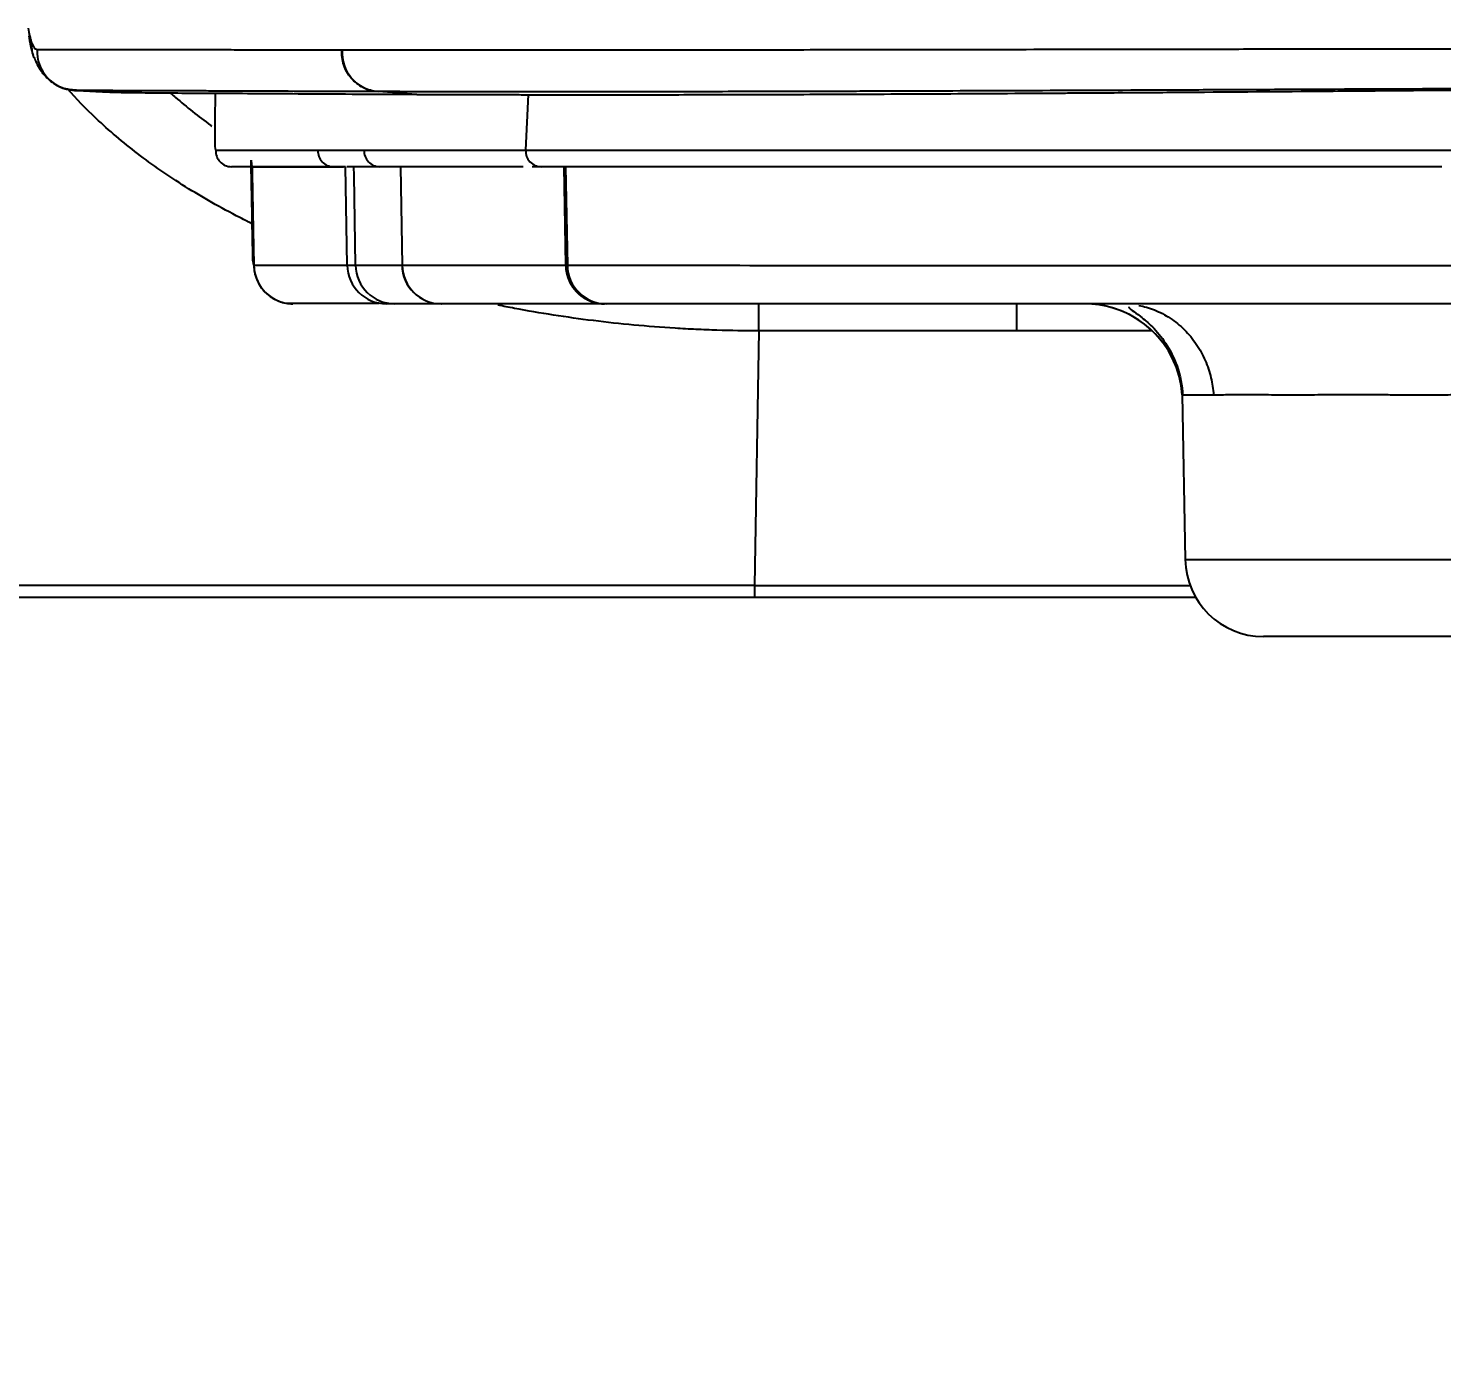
# Model space of a CAD drawing. Extents: x 86520 to 160660, y -2551 to 2752.
# Drawn here: x 89815.45 to 89851.53, y 1529.19 to 1563.29 of the extents above; entities that cross this region are included whole.
import ezdxf

# ---------------------------------------------------------------- set-up
doc = ezdxf.new("R2010")
doc.units = 0
doc.header["$LTSCALE"] = 10
doc.header["$MEASUREMENT"] = 0
doc.layers.get('DEFPOINTS').update_dxf_attribs({"linetype": 'CONTINUOUS'})
doc.layers.add('1', color=7, linetype='CONTINUOUS')
doc.dimstyles.new('경보기_스탈', dxfattribs={"dimtxt": 3.15, "dimasz": 2.5, "dimexe": 1, "dimexo": 1, "dimgap": 1, "dimtad": 1, "dimtoh": 1, "dimdec": 3, "dimzin": 1, "dimtxsty": 'STANDARD', "dimcen": 0, "dimclrd": 2, "dimclre": 2, "dimclrt": 4, "dimazin": 3, "dimtp": 0.1, "dimtm": 0.1, "dimtfac": 1, "dimtdec": 3, "dimtmove": 0, "dimatfit": 3})

# ---------------------------------------------------------------- blocks, each defined once
blk = doc.blocks.new('*D459')
at = {"layer": '1', "color": 1, "linetype": 'CONTINUOUS'}
for p, q in [((89778.667, 1552.028), (89778.667, 1458.244)), ((90217.647, 1548.054), (90217.647, 1458.244)), ((89793.667, 1463.244), (90202.647, 1463.244))]:
    blk.add_line(p, q, dxfattribs=at)
for points in [[(89793.667, 1465.744), (89793.667, 1460.744), (89778.667, 1463.244)], [(90202.647, 1465.744), (90202.647, 1460.744), (90217.647, 1463.244)]]:
    blk.add_solid(points, dxfattribs=at)
at = {"layer": 'DEFPOINTS', "color": 0, "linetype": 'CONTINUOUS'}
for p in [(89778.667, 1553.028), (90217.647, 1549.054), (90217.647, 1463.244)]:
    blk.add_point(p, dxfattribs=at)
at = {"layer": '1', "color": 2, "linetype": 'CONTINUOUS', "insert": (90008.262, 1475.744), "char_height": 15, "attachment_point": 5}
blk.add_mtext('439', dxfattribs=at)

msp = doc.modelspace()

# ---------------------------------------------------------------- linework, layer by layer
at = {"layer": '1', "color": 7, "linetype": 'CONTINUOUS'}
for p, q in [((89828.1489, 1560.1766), (89828.2229, 1561.5958)), ((89821.1647, 1559.7561), (89823.497, 1559.7561)), ((89823.497, 1559.7556), (89823.2433, 1559.7556)), ((89823.5944, 1557.2382), (89823.5505, 1559.7556)), ((89823.7685, 1559.5352), (89823.7646, 1559.7556)), ((89824.9496, 1559.7564), (89824.9934, 1557.238)), ((89824.955, 1559.7564), (89824.9988, 1557.238)), ((89829.125, 1559.7562), (89829.1688, 1557.2376)), ((89829.1696, 1559.7562), (89829.2133, 1557.2376)), ((89823.8085, 1557.2381), (89823.7685, 1559.5352)), ((89824.9934, 1557.238), (89824.9988, 1557.238)), ((89829.1688, 1557.2376), (89829.2133, 1557.2376)), ((89825.9905, 1556.2554), (89825.9959, 1556.2554)), ((89830.2077, 1556.255), (89830.1631, 1556.255)), ((89834.1039, 1555.5624), (89834.1039, 1556.2663)), ((89840.6752, 1556.2654), (89840.6752, 1555.5624)), ((89843.3781, 1556.256), (89843.3781, 1556.2545)), ((89834.1039, 1555.5624), (89833.9904, 1549.0618)), ((89840.6752, 1555.5624), (89834.1039, 1555.5624)), ((89844.1418, 1555.5624), (89840.6752, 1555.5624)), ((89844.9108, 1553.9302), (89844.9842, 1549.7226)), ((89844.9842, 1549.7226), (89868.9201, 1549.7226)), ((89833.9904, 1549.0618), (89845.1096, 1549.0618)), ((89833.9904, 1549.0618), (89833.9904, 1548.7566)), ((89833.9904, 1548.7566), (89814.2934, 1548.7566)), ((89845.2546, 1548.7566), (89833.9904, 1548.7566)), ((89866.9204, 1547.7575), (89846.9839, 1547.7575))]:
    msp.add_line(p, q, dxfattribs=at)
at = {"layer": '1', "color": 7, "linetype": 'CONTINUOUS', "extrusion": (0, 3.42833e-06, 1)}
msp.add_arc((89842.4169, 1553.7555, 0.0036), 2.5, 4.00717, 90, dxfattribs=at)
at = {"layer": '1', "color": 7, "linetype": 'CONTINUOUS'}
msp.add_arc((89846.9839, 1549.7575), 2, 181, 270, dxfattribs=at)
for centre, major_axis, ratio, start_param, end_param in [((89816.53, 1562.8873), (-0.9502, -0.3116), 0.996598, 5.9178339, 6.2780383), ((89816.6765, 1562.7049), (-0.008, -1), 0.999374, 4.6723237, 6.2430672), ((89824.4568, 1562.6711), (-0.0027, -1), 0.993316, 4.6447781, 6.2155415), ((89816.53, 1562.8873), (-0.9502, -0.3116), 0.996598, 6.2780389, 6.3221871), ((89820.6363, 1560.1561), (-0.0001, -0.4), 0.999676, 4.6604331, 6.2834425), ((89823.2433, 1560.1557), (-0.0001, -0.4), 0.998041, 4.6603515, 6.2831525), ((89824.4248, 1560.1557), (0, -0.4), 0.997299, 4.6599827, 6.2831384), ((89828.5462, 1560.1557), (0, -0.4), 0.994714, 4.6600291, 6.2831852), ((89822.2091, 1557.2561), (0.0003, 1), 0.999676, 1.5885736, 2.9604913), ((89824.5925, 1557.2557), (0.0001, 1), 0.998179, 1.5884548, 3.1416649), ((89824.8064, 1557.2556), (0.0015, 1), 0.998044, 1.5897031, 3.1430467), ((89825.9906, 1557.2554), (0.0004, 1), 0.997301, 1.5886674, 3.142011), ((89825.996, 1557.2554), (0.0004, 1), 0.997299, 1.5886711, 3.1420147), ((89830.2078, 1557.2552), (0.0001, 1), 0.99452, 1.5884422, 3.1415599), ((89822.2091, 1557.2561), (0.0003, 1), 0.999676, 3.0590073, 3.1419171), ((89842.4169, 1553.7556), (2.5, 0), 1, 0.3962739, 1.5707963), ((89833.9964, 1549.0566), (-20.003, 0.0052), 0.000262, 4.712689, 6.2831808)]:
    msp.add_ellipse(centre, major_axis=major_axis, ratio=ratio, start_param=start_param, end_param=end_param, dxfattribs=at)
for points, knots in [([(89815.452, 1563.2915), (89815.4632, 1563.2221), (89815.4749, 1563.1593), (89815.4942, 1563.0706), (89815.505, 1563.025), (89815.5181, 1562.9778), (89815.5248, 1562.9557), (89815.5282, 1562.945), (89815.5298, 1562.9398), (89815.5306, 1562.9376), (89815.5311, 1562.9361), (89815.5313, 1562.9353), (89815.5315, 1562.9346)], [0, 0, 0, 0, 0.4623652, 0.4623652, 0.7311826, 0.8655913, 0.9327956, 0.9663978, 0.9831989, 0.9915995, 0.9915995, 1, 1, 1, 1]), ([(89815.5315, 1562.9346), (89815.5328, 1562.9308), (89815.534, 1562.9271), (89815.5366, 1562.9199), (89815.5405, 1562.9091), (89815.55, 1562.8852), (89815.5645, 1562.8545), (89815.5766, 1562.8337), (89815.5887, 1562.8147), (89815.5948, 1562.8062), (89815.6133, 1562.7834), (89815.6257, 1562.7721), (89815.6514, 1562.7569), (89815.6647, 1562.7531), (89815.6784, 1562.7531)], [0, 0, 0, 0, 0.03125, 0.03125, 0.0625, 0.125, 0.25, 0.375, 0.375, 0.5, 0.5, 0.75, 0.75, 1, 1, 1, 1]), ([(89815.6784, 1562.7531), (89815.7198, 1562.753), (89815.7632, 1562.7529), (89815.8524, 1562.7527), (89815.8984, 1562.7526), (89816.0403, 1562.7523), (89816.1404, 1562.752), (89816.4571, 1562.7512), (89816.6897, 1562.7506), (89817.0661, 1562.7499), (89817.1962, 1562.7498), (89817.4645, 1562.7494), (89817.6029, 1562.7493), (89817.8869, 1562.749), (89818.0327, 1562.7488), (89818.331, 1562.7485), (89818.4834, 1562.7484), (89818.7948, 1562.748), (89818.9538, 1562.7477), (89819.2794, 1562.7471), (89819.446, 1562.7467), (89819.7879, 1562.7461), (89819.9634, 1562.7458), (89820.326, 1562.7452), (89820.5132, 1562.745), (89821.0962, 1562.7441), (89821.5134, 1562.7436), (89822.1959, 1562.7427), (89822.4328, 1562.7424), (89822.928, 1562.7419), (89823.1863, 1562.7416), (89823.4563, 1562.7413)], [0, 0, 0, 0, 0.03125, 0.03125, 0.0625, 0.0625, 0.125, 0.125, 0.25, 0.25, 0.3125, 0.3125, 0.375, 0.375, 0.4375, 0.4375, 0.5, 0.5, 0.5625, 0.5625, 0.625, 0.625, 0.6875, 0.6875, 0.75, 0.75, 0.875, 0.875, 0.9375, 0.9375, 1, 1, 1, 1]), ([(89824.3774, 1561.6736), (89824.3125, 1561.6782), (89824.2481, 1561.6892), (89824.1227, 1561.7237), (89824.0617, 1561.7471), (89823.9453, 1561.8056), (89823.89, 1561.8406), (89823.7873, 1561.9208), (89823.7398, 1561.966), (89823.6545, 1562.0648), (89823.6168, 1562.1184), (89823.5523, 1562.2321), (89823.5256, 1562.2921), (89823.4844, 1562.4163), (89823.4699, 1562.4804), (89823.4535, 1562.6103), (89823.4517, 1562.676), (89823.4563, 1562.7413)], [0, 0, 0, 0, 0.125, 0.125, 0.25, 0.25, 0.375, 0.375, 0.5, 0.5, 0.625, 0.625, 0.75, 0.75, 0.875, 0.875, 1, 1, 1, 1]), ([(89823.466, 1562.7413), (89823.6692, 1562.7411), (89823.8793, 1562.7409), (89824.3138, 1562.7405), (89824.5383, 1562.7403), (89825.2348, 1562.7398), (89825.7295, 1562.7396), (89826.7869, 1562.7392), (89827.3495, 1562.7392), (89828.0994, 1562.7392), (89828.2517, 1562.7392), (89828.5611, 1562.7393), (89829.0322, 1562.7394), (89829.5251, 1562.7395), (89830.541, 1562.74), (89831.2584, 1562.7405), (89832.4, 1562.7414), (89832.7914, 1562.7418), (89833.3956, 1562.7424), (89833.5998, 1562.7426), (89834.0139, 1562.7431), (89834.6437, 1562.7438), (89835.2996, 1562.7447), (89835.9735, 1562.7456), (89836.2012, 1562.7459), (89836.6626, 1562.7465), (89836.8964, 1562.7469), (89838.0807, 1562.7486), (89839.0771, 1562.7502), (89841.1738, 1562.7536), (89842.2741, 1562.7554), (89843.7184, 1562.7577), (89844.0106, 1562.7581), (89844.6022, 1562.7591), (89844.9015, 1562.7595), (89845.8099, 1562.7609), (89846.4292, 1562.7618), (89848.3294, 1562.7644), (89849.6524, 1562.766), (89852.4135, 1562.7684), (89853.8516, 1562.7693), (89856.8476, 1562.7699), (89858.4035, 1562.7696), (89860.4237, 1562.7682), (89860.8316, 1562.7679), (89861.6549, 1562.7671), (89862.0702, 1562.7666), (89863.3274, 1562.7651), (89864.1806, 1562.7638), (89866.7866, 1562.759), (89868.5862, 1562.7545), (89871.3852, 1562.7453), (89872.3348, 1562.7418), (89873.7847, 1562.7358), (89874.2723, 1562.7337), (89875.01, 1562.7304), (89875.257, 1562.7293), (89875.753, 1562.7269), (89876.9978, 1562.7209), (89878.2677, 1562.7142), (89880.3319, 1562.7026), (89881.38, 1562.6964), (89883.5104, 1562.6831), (89884.5925, 1562.6761), (89886.2428, 1562.6648), (89886.7975, 1562.6609), (89887.9155, 1562.653), (89888.4787, 1562.649), (89889.6129, 1562.6406), (89890.1838, 1562.6362), (89891.0454, 1562.6294), (89891.3336, 1562.6271), (89891.9114, 1562.6223), (89892.2011, 1562.6199), (89893.0724, 1562.6124), (89893.6562, 1562.6071), (89894.8301, 1562.5961), (89895.4202, 1562.5904), (89896.6074, 1562.5785), (89897.2046, 1562.5724), (89898.4065, 1562.5596), (89899.0112, 1562.5529), (89899.9244, 1562.5426), (89900.2299, 1562.5392), (89900.8427, 1562.5322), (89901.15, 1562.5286), (89902.0749, 1562.5179), (89902.6952, 1562.5106), (89904.5676, 1562.4886), (89905.8308, 1562.4736), (89908.387, 1562.4429), (89909.68, 1562.4272), (89912.2962, 1562.3951), (89913.6194, 1562.3785), (89916.2974, 1562.3444), (89917.6522, 1562.3268), (89919.3659, 1562.3046), (89919.7097, 1562.3001), (89920.3993, 1562.2911), (89920.745, 1562.2866), (89921.7849, 1562.2731), (89922.4818, 1562.264), (89924.5835, 1562.2367), (89925.9993, 1562.2184), (89928.1457, 1562.1909), (89929.2246, 1562.1771), (89930.3121, 1562.1634), (89931.039, 1562.1542), (89931.4034, 1562.1496), (89933.2292, 1562.1266), (89934.7029, 1562.1083), (89937.6771, 1562.0718), (89939.1775, 1562.0536), (89942.2058, 1562.0177), (89943.7337, 1562.0001), (89946.8172, 1561.9651), (89948.3728, 1561.9478), (89950.7272, 1561.9217), (89951.9097, 1561.9086), (89953.1001, 1561.8954), (89953.8954, 1561.8866), (89954.2941, 1561.8821), (89956.2905, 1561.8599), (89957.8988, 1561.8419), (89961.1382, 1561.8061), (89962.7695, 1561.7882), (89964.8235, 1561.7664), (89965.2351, 1561.762), (89966.0597, 1561.7534), (89966.4729, 1561.7491), (89967.714, 1561.7363), (89968.5435, 1561.7279), (89971.0386, 1561.7031), (89972.7104, 1561.6871), (89976.0714, 1561.6564), (89977.7606, 1561.6416), (89981.1565, 1561.614), (89982.8632, 1561.6012), (89985.4363, 1561.5834), (89986.7261, 1561.5749), (89988.2365, 1561.5657), (89988.885, 1561.5619), (89989.3177, 1561.5594), (89989.5341, 1561.5582), (89991.4827, 1561.5472), (89993.2183, 1561.5387), (89995.8267, 1561.5272), (89996.6969, 1561.5236), (89998.4391, 1561.5172), (90000.1828, 1561.5116), (90001.9297, 1561.5072), (90003.6781, 1561.5034), (90004.553, 1561.5018), (90006.3045, 1561.4996), (90007.1811, 1561.4989), (90008.936, 1561.4979), (90009.8143, 1561.4976), (90011.1333, 1561.4974), (90011.5731, 1561.4974), (90012.4534, 1561.4973), (90012.8939, 1561.4973), (90014.2155, 1561.4974), (90015.0968, 1561.4974), (90015.9781, 1561.4975)], [0, 0, 0, 0, 0.015625, 0.015625, 0.03125, 0.03125, 0.0625, 0.0625, 0.09375, 0.09375, 0.1015625, 0.1015625, 0.109375, 0.125, 0.125, 0.15625, 0.15625, 0.171875, 0.171875, 0.1796875, 0.1796875, 0.1875, 0.203125, 0.203125, 0.2109375, 0.2109375, 0.21875, 0.21875, 0.25, 0.25, 0.28125, 0.28125, 0.2890625, 0.2890625, 0.296875, 0.296875, 0.3125, 0.3125, 0.34375, 0.34375, 0.375, 0.375, 0.40625, 0.40625, 0.4140625, 0.4140625, 0.421875, 0.421875, 0.4375, 0.4375, 0.46875, 0.46875, 0.484375, 0.484375, 0.4921875, 0.4921875, 0.4960938, 0.4960938, 0.5, 0.515625, 0.515625, 0.53125, 0.53125, 0.546875, 0.546875, 0.5546875, 0.5546875, 0.5625, 0.5625, 0.5703125, 0.5703125, 0.5742188, 0.5742188, 0.578125, 0.578125, 0.5859375, 0.5859375, 0.59375, 0.59375, 0.6015625, 0.6015625, 0.609375, 0.609375, 0.6132813, 0.6132813, 0.6171875, 0.6171875, 0.625, 0.625, 0.640625, 0.640625, 0.65625, 0.65625, 0.671875, 0.671875, 0.6875, 0.6875, 0.6914063, 0.6914063, 0.6953125, 0.6953125, 0.703125, 0.703125, 0.71875, 0.71875, 0.7265625, 0.7304688, 0.7304688, 0.734375, 0.734375, 0.75, 0.75, 0.765625, 0.765625, 0.78125, 0.78125, 0.796875, 0.796875, 0.8046875, 0.8085938, 0.8085938, 0.8125, 0.8125, 0.828125, 0.828125, 0.84375, 0.84375, 0.8476563, 0.8476563, 0.8515625, 0.8515625, 0.859375, 0.859375, 0.875, 0.875, 0.890625, 0.890625, 0.90625, 0.90625, 0.9140625, 0.9179688, 0.9199219, 0.9199219, 0.921875, 0.921875, 0.9375, 0.9375, 0.9453125, 0.9453125, 0.953125, 0.9609375, 0.9609375, 0.96875, 0.96875, 0.9765625, 0.9765625, 0.984375, 0.984375, 0.9882812, 0.9882812, 0.9921875, 0.9921875, 1, 1, 1, 1]), ([(89815.6081, 1562.5475), (89815.6111, 1562.5366), (89815.6434, 1562.4322), (89815.7284, 1562.2559), (89815.9558, 1561.9769), (89816.2814, 1561.7589), (89816.5457, 1561.7242), (89816.6796, 1561.7215)], [0, 0, 0, 0, 0.0445848, 0.4225632, 0.6357817, 0.835139, 1, 1, 1, 1]), ([(89821.1535, 1558.3057), (89821.1159, 1558.3242), (89821.0785, 1558.3428), (89820.9785, 1558.3928), (89820.9162, 1558.4244), (89820.3602, 1558.7097), (89819.8971, 1558.9732), (89819.0281, 1559.5184), (89818.6221, 1559.8001), (89817.8641, 1560.3807), (89817.5122, 1560.6797), (89816.9237, 1561.235), (89816.6781, 1561.4884), (89816.4496, 1561.7473)], [0, 0, 0, 0, 0.0185971, 0.0185971, 0.0498002, 0.0498002, 0.2994258, 0.2994258, 0.5490513, 0.5490513, 0.7986769, 0.7986769, 1, 1, 1, 1]), ([(89816.6285, 1561.7062), (89816.8372, 1561.6961), (89817.0459, 1561.686), (89817.3783, 1561.67), (89817.5019, 1561.664), (89817.6256, 1561.6581)], [0, 0, 0, 0, 0.6279329, 0.6279329, 1, 1, 1, 1]), ([(89824.3774, 1561.6736), (89824.108, 1561.6743), (89823.8505, 1561.675), (89823.3566, 1561.6765), (89823.1204, 1561.6772), (89822.44, 1561.6795), (89822.0243, 1561.6811), (89821.4434, 1561.6833), (89821.2569, 1561.6841), (89820.8956, 1561.6856), (89820.7207, 1561.6863), (89820.38, 1561.6877), (89820.214, 1561.6884), (89819.8895, 1561.6897), (89819.731, 1561.6903), (89819.4206, 1561.6913), (89819.2685, 1561.6916), (89818.9711, 1561.6925), (89818.8257, 1561.6929), (89818.5426, 1561.6938), (89818.4047, 1561.6943), (89818.1373, 1561.6953), (89818.0078, 1561.6959), (89817.6331, 1561.6979), (89817.4019, 1561.6996), (89817.0873, 1561.7022), (89816.9879, 1561.7031), (89816.8469, 1561.7043), (89816.8013, 1561.7047), (89816.7128, 1561.7055), (89816.6697, 1561.7058), (89816.6285, 1561.7062)], [0, 0, 0, 0, 0.0625, 0.0625, 0.125, 0.125, 0.25, 0.25, 0.3125, 0.3125, 0.375, 0.375, 0.4375, 0.4375, 0.5, 0.5, 0.5625, 0.5625, 0.625, 0.625, 0.6875, 0.6875, 0.75, 0.75, 0.875, 0.875, 0.9375, 0.9375, 0.96875, 0.96875, 1, 1, 1, 1]), ([(89817.6256, 1561.6581), (89817.6466, 1561.6578), (89817.668, 1561.6575), (89817.7113, 1561.6568), (89817.7331, 1561.6565), (89817.7995, 1561.6555), (89817.8451, 1561.6549), (89817.9859, 1561.6528), (89818.0852, 1561.6513), (89818.2947, 1561.6483), (89818.4049, 1561.6469), (89818.6351, 1561.6441), (89818.7553, 1561.6429), (89819.1297, 1561.6395), (89819.3976, 1561.6378), (89819.8221, 1561.6355), (89819.9674, 1561.6348), (89820.1903, 1561.6337), (89820.2655, 1561.6333), (89820.4174, 1561.6326), (89820.4941, 1561.6323), (89820.8806, 1561.6303), (89821.2004, 1561.6283), (89821.8793, 1561.6238), (89822.2384, 1561.6213), (89823.4017, 1561.6135), (89824.2918, 1561.6079), (89825.3687, 1561.6033)], [0, 0, 0, 0, 0.015625, 0.015625, 0.03125, 0.03125, 0.0625, 0.0625, 0.125, 0.125, 0.1875, 0.1875, 0.25, 0.25, 0.375, 0.375, 0.4375, 0.4375, 0.46875, 0.46875, 0.5, 0.5, 0.625, 0.625, 0.75, 0.75, 1, 1, 1, 1]), ([(89819.0947, 1561.6275), (89819.133, 1561.5935), (89819.1716, 1561.5596), (89819.4925, 1561.2814), (89819.7918, 1561.0427), (89820.1174, 1560.804), (89820.1258, 1560.7979), (89820.1341, 1560.7918)], [0, 0, 0, 0, 0.1187202, 0.1187202, 0.977458, 0.977458, 1, 1, 1, 1]), ([(89820.2238, 1561.6289), (89820.2231, 1561.58), (89820.2194, 1561.32), (89820.2159, 1561.0602), (89820.2131, 1560.8494)], [0, 0, 0, 0, 0.1882165, 1, 1, 1, 1]), ([(89911.4092, 1561.7005), (89910.1441, 1561.7092), (89908.8931, 1561.7174), (89906.3831, 1561.7334), (89905.1248, 1561.741), (89903.2595, 1561.7518), (89902.6415, 1561.7553), (89901.4129, 1561.762), (89900.8023, 1561.7653), (89899.5894, 1561.7714), (89898.987, 1561.7744), (89897.7899, 1561.7799), (89897.1951, 1561.7824), (89896.0126, 1561.7873), (89895.4249, 1561.7896), (89894.2557, 1561.7939), (89893.6741, 1561.7958), (89892.517, 1561.7994), (89891.9415, 1561.8011), (89890.7976, 1561.8041), (89890.2292, 1561.8054), (89889.1002, 1561.808), (89888.5395, 1561.8091), (89887.4267, 1561.8113), (89886.8747, 1561.8124), (89885.2321, 1561.8152), (89884.1548, 1561.8166), (89882.0338, 1561.8186), (89880.99, 1561.8193), (89878.9341, 1561.8198), (89877.9222, 1561.8197), (89876.6772, 1561.8191), (89876.4292, 1561.819), (89875.9352, 1561.8186), (89875.6891, 1561.8185), (89874.9543, 1561.8179), (89874.4687, 1561.8174), (89873.0246, 1561.8157), (89871.1329, 1561.8127), (89869.3071, 1561.8088), (89867.5133, 1561.8044), (89866.6325, 1561.802), (89864.9018, 1561.797), (89864.0519, 1561.7943), (89863.0082, 1561.7908), (89862.8004, 1561.7901), (89862.3866, 1561.7887), (89862.1806, 1561.788), (89861.5656, 1561.7858), (89860.3468, 1561.7814), (89859.1619, 1561.7768), (89857.9991, 1561.7722), (89857.6152, 1561.7706), (89856.8546, 1561.7674), (89856.4779, 1561.7658), (89854.613, 1561.7578), (89853.1806, 1561.7513), (89850.4308, 1561.7386), (89849.1134, 1561.7323), (89847.2215, 1561.7234), (89846.6049, 1561.7205), (89845.3991, 1561.715), (89844.8103, 1561.7123), (89843.0854, 1561.7046), (89841.9904, 1561.7), (89839.9041, 1561.6917), (89838.9128, 1561.6881), (89837.7348, 1561.6841), (89837.5023, 1561.6834), (89837.0433, 1561.6819), (89836.3641, 1561.6798), (89835.4944, 1561.6774), (89834.8682, 1561.6759), (89834.4564, 1561.6749), (89834.2534, 1561.6744), (89833.6527, 1561.6731), (89833.2636, 1561.6723), (89832.1288, 1561.6703), (89831.4157, 1561.6694), (89830.4061, 1561.6685), (89829.9164, 1561.6682), (89829.4483, 1561.6681), (89829.1409, 1561.668), (89828.9895, 1561.668), (89828.2445, 1561.668), (89827.6856, 1561.6683), (89826.6353, 1561.6693), (89826.1438, 1561.6699), (89825.4521, 1561.6712), (89825.2291, 1561.6716), (89824.7975, 1561.6725), (89824.5889, 1561.673), (89824.387, 1561.6735)], [0, 0, 0, 0, 0.0231583, 0.0231583, 0.0469837, 0.0469837, 0.0588964, 0.0588964, 0.0708091, 0.0708091, 0.0827218, 0.0827218, 0.0946345, 0.0946345, 0.1065472, 0.1065472, 0.1184599, 0.1184599, 0.1303726, 0.1303726, 0.1422853, 0.1422853, 0.154198, 0.154198, 0.1661107, 0.1661107, 0.1899361, 0.1899361, 0.2137616, 0.2137616, 0.237587, 0.237587, 0.2435433, 0.2435433, 0.2494997, 0.2494997, 0.2614124, 0.2614124, 0.2852378, 0.3090632, 0.3090632, 0.3328886, 0.3328886, 0.356714, 0.356714, 0.3626704, 0.3626704, 0.3686267, 0.3686267, 0.3805394, 0.4043648, 0.4043648, 0.4162775, 0.4162775, 0.4281902, 0.4281902, 0.475841, 0.475841, 0.5234919, 0.5234919, 0.5473173, 0.5473173, 0.5711427, 0.5711427, 0.6187935, 0.6187935, 0.6664443, 0.6664443, 0.678357, 0.678357, 0.6902697, 0.7140951, 0.7260078, 0.7260078, 0.7379205, 0.7379205, 0.7617459, 0.7617459, 0.8093967, 0.8093967, 0.8332221, 0.8451349, 0.8451349, 0.8570476, 0.8570476, 0.9046984, 0.9046984, 0.9523492, 0.9523492, 0.9761746, 0.9761746, 1, 1, 1, 1]), ([(89825.3801, 1561.6032), (89825.7885, 1561.601), (89826.2156, 1561.5995), (89826.8989, 1561.5977), (89827.1338, 1561.5972), (89827.4986, 1561.5965), (89827.6223, 1561.5963), (89827.8741, 1561.5958), (89828.0022, 1561.5956), (89829.1741, 1561.5938), (89830.3478, 1561.5934), (89832.3454, 1561.5959), (89833.0509, 1561.5973), (89834.5473, 1561.6013), (89835.3384, 1561.604), (89837.0129, 1561.6107), (89837.8963, 1561.6149), (89839.7627, 1561.6248), (89840.7457, 1561.6305), (89841.9117, 1561.638), (89842.0421, 1561.6389), (89842.3045, 1561.6406), (89842.7006, 1561.6432), (89843.6417, 1561.6496), (89844.478, 1561.6556), (89846.1913, 1561.6682), (89847.3876, 1561.6775), (89848.9545, 1561.6902), (89849.2715, 1561.6927), (89849.9125, 1561.698), (89850.8845, 1561.706), (89851.888, 1561.7144), (89853.9379, 1561.7317), (89855.3614, 1561.7437), (89857.2143, 1561.7591), (89857.5886, 1561.7622), (89858.3446, 1561.7684), (89858.8314, 1561.7724), (89859.3242, 1561.7764), (89859.4311, 1561.7773)], [0, 0, 0, 0, 0.0795608, 0.0795608, 0.1193412, 0.1193412, 0.1392314, 0.1392314, 0.1591216, 0.1591216, 0.3182433, 0.3182433, 0.3978041, 0.3978041, 0.4773649, 0.4773649, 0.5569258, 0.5569258, 0.6364866, 0.6364866, 0.6464317, 0.6464317, 0.6563768, 0.676267, 0.7160474, 0.7160474, 0.7956082, 0.7956082, 0.8154984, 0.8154984, 0.8353887, 0.8751691, 0.8751691, 0.9547299, 0.9547299, 0.9746201, 0.9746201, 0.9945103, 1, 1, 1, 1]), ([(89820.2131, 1560.8494), (89820.2116, 1560.7393), (89820.2111, 1560.6424), (89820.2116, 1560.4747), (89820.2128, 1560.4036), (89820.2189, 1560.2342), (89820.2262, 1560.177), (89820.237, 1560.177)], [0, 0, 0, 0, 0.25, 0.25, 0.5, 0.5, 1, 1, 1, 1]), ([(89821.1859, 1557.3522), (89821.1842, 1557.4528), (89821.1824, 1557.5533), (89821.1675, 1558.4106), (89821.1542, 1559.1675), (89821.141, 1559.9243)], [0, 0, 0, 0, 0.1172503, 0.1172503, 1, 1, 1, 1]), ([(89821.141, 1559.9243), (89821.143, 1559.8966), (89821.1449, 1559.8723), (89821.1488, 1559.8305), (89821.1508, 1559.813), (89821.1567, 1559.7708), (89821.1607, 1559.7565), (89821.1647, 1559.7561)], [0, 0, 0, 0, 0.25, 0.25, 0.5, 0.5, 1, 1, 1, 1]), ([(89821.1648, 1559.7561), (89821.1724, 1559.3228), (89821.18, 1558.8895), (89821.1946, 1558.0504), (89821.2017, 1557.6445), (89821.2088, 1557.2387)], [0, 0, 0, 0, 0.516315, 0.516315, 1, 1, 1, 1]), ([(89824.4248, 1559.7557), (89824.4102, 1559.7557), (89824.3809, 1559.7557), (89824.3372, 1559.7557), (89824.2938, 1559.7557), (89824.2505, 1559.7557), (89824.2075, 1559.7557), (89824.1648, 1559.7557), (89824.1222, 1559.7557), (89824.0799, 1559.7557), (89824.0378, 1559.7557), (89823.996, 1559.7557), (89823.9543, 1559.7557), (89823.9129, 1559.7557), (89823.8717, 1559.7556), (89823.8307, 1559.7556), (89823.79, 1559.7556), (89823.7495, 1559.7556), (89823.7092, 1559.7556), (89823.6691, 1559.7556), (89823.6293, 1559.7556), (89823.6006, 1559.7556), (89823.5852, 1559.7556), (89823.583, 1559.7556)], [0, 0, 0, 0, 0.0495829, 0.0991654, 0.1487475, 0.1983291, 0.2479103, 0.2974911, 0.3470715, 0.3966514, 0.446231, 0.4958102, 0.545389, 0.5949675, 0.6445455, 0.6941232, 0.7437006, 0.7932776, 0.8428543, 0.8924306, 0.9420067, 0.9915824, 1, 1, 1, 1]), ([(89828.0858, 1559.7557), (89828.071, 1559.7557), (89828.0355, 1559.7557), (89827.9794, 1559.7557), (89827.9176, 1559.7557), (89827.8561, 1559.7557), (89827.7948, 1559.7557), (89827.7338, 1559.7557), (89827.673, 1559.7557), (89827.6124, 1559.7557), (89827.5521, 1559.7557), (89827.4921, 1559.7557), (89827.4322, 1559.7557), (89827.3727, 1559.7557), (89827.3133, 1559.7557), (89827.2542, 1559.7557), (89827.1954, 1559.7557), (89827.1368, 1559.7557), (89827.0784, 1559.7557), (89827.0203, 1559.7557), (89826.9625, 1559.7557), (89826.9048, 1559.7557), (89826.8474, 1559.7557), (89826.7903, 1559.7557), (89826.7334, 1559.7557), (89826.6767, 1559.7557), (89826.6203, 1559.7557), (89826.5642, 1559.7557), (89826.5082, 1559.7557), (89826.4526, 1559.7557), (89826.3971, 1559.7557), (89826.3419, 1559.7557), (89826.287, 1559.7557), (89826.2323, 1559.7557), (89826.1778, 1559.7557), (89826.1236, 1559.7557), (89826.0696, 1559.7557), (89826.0159, 1559.7557), (89825.9624, 1559.7557), (89825.9091, 1559.7557), (89825.8561, 1559.7557), (89825.8033, 1559.7557), (89825.7508, 1559.7557), (89825.6985, 1559.7557), (89825.6465, 1559.7557), (89825.5947, 1559.7557), (89825.5432, 1559.7557), (89825.4919, 1559.7557), (89825.4408, 1559.7557), (89825.39, 1559.7557), (89825.3394, 1559.7557), (89825.2891, 1559.7557), (89825.239, 1559.7557), (89825.1892, 1559.7557), (89825.1396, 1559.7557), (89825.0902, 1559.7557), (89825.0411, 1559.7557), (89824.9922, 1559.7557), (89824.9436, 1559.7557), (89824.8952, 1559.7557), (89824.8471, 1559.7557), (89824.7992, 1559.7557), (89824.7515, 1559.7557), (89824.7041, 1559.7557), (89824.6569, 1559.7557), (89824.61, 1559.7557), (89824.5633, 1559.7557), (89824.5169, 1559.7557), (89824.4707, 1559.7557), (89824.4401, 1559.7557), (89824.4248, 1559.7557)], [0, 0, 0, 0, 0.0105386, 0.0253071, 0.0400754, 0.0548438, 0.069612, 0.0843802, 0.0991484, 0.1139165, 0.1286846, 0.1434526, 0.1582206, 0.1729885, 0.1877564, 0.2025243, 0.2172921, 0.2320599, 0.2468277, 0.2615955, 0.2763632, 0.2911309, 0.3058986, 0.3206663, 0.3354339, 0.3502016, 0.3649692, 0.3797368, 0.3945044, 0.4092721, 0.4240397, 0.4388073, 0.4535749, 0.4683425, 0.4831102, 0.4978778, 0.5126455, 0.5274131, 0.5421808, 0.5569485, 0.5717163, 0.586484, 0.6012518, 0.6160196, 0.6307874, 0.6455553, 0.6603232, 0.6750912, 0.6898592, 0.7046272, 0.7193953, 0.7341634, 0.7489315, 0.7636998, 0.778468, 0.7932363, 0.8080047, 0.8227732, 0.8375417, 0.8523102, 0.8670789, 0.8818476, 0.8966164, 0.9113852, 0.9261541, 0.9409232, 0.9556922, 0.9704614, 0.9852307, 1, 1, 1, 1]), ([(89828.5462, 1559.7557), (89828.5249, 1559.7557), (89828.4822, 1559.7557), (89828.4185, 1559.7557), (89828.363, 1559.7557), (89828.3286, 1559.7557), (89828.3154, 1559.7557)], [0, 0, 0, 0, 0.2757298, 0.5514582, 0.8271852, 1, 1, 1, 1]), ([(89839.7548, 1559.7557), (89839.7417, 1559.7557), (89839.7286, 1559.7557), (89839.2209, 1559.7557), (89838.7418, 1559.7557), (89837.3521, 1559.7557), (89836.488, 1559.7557), (89832.4553, 1559.7557), (89830.1474, 1559.7557), (89828.5462, 1559.7557)], [0, 0, 0, 0, 0.0024033, 0.0024033, 0.0930939, 0.0930939, 0.2744751, 0.2744751, 1, 1, 1, 1]), ([(89851.5323, 1559.7557), (89850.4213, 1559.7557), (89849.3548, 1559.7557), (89845.6995, 1559.7557), (89843.3471, 1559.7557), (89840.7337, 1559.7557), (89840.2371, 1559.7557), (89839.7548, 1559.7557)], [0, 0, 0, 0, 0.238478, 0.238478, 0.8509417, 0.8509417, 1, 1, 1, 1]), ([(89821.1859, 1557.3522), (89821.1876, 1557.3354), (89821.1892, 1557.3204), (89821.1928, 1557.2924), (89821.1947, 1557.2799), (89821.1987, 1557.2598), (89821.2007, 1557.2522), (89821.2047, 1557.2418), (89821.2067, 1557.239), (89821.2088, 1557.2387)], [0, 0, 0, 0, 0.2270254, 0.2270254, 0.4847034, 0.4847034, 0.7423639, 0.7423639, 1, 1, 1, 1]), ([(89821.2088, 1557.2387), (89821.2098, 1557.1803), (89821.216, 1557.1198), (89821.2406, 1556.9976), (89821.259, 1556.9359), (89821.3088, 1556.8149), (89821.3402, 1556.7556), (89821.4153, 1556.6434), (89821.459, 1556.5906), (89821.5562, 1556.495), (89821.6098, 1556.4523), (89821.7232, 1556.3791), (89821.783, 1556.3488), (89821.9049, 1556.301), (89821.9669, 1556.2837), (89822.0355, 1556.2711), (89822.0427, 1556.2699), (89822.05, 1556.2687)], [0, 0, 0, 0, 0.1404691, 0.1404691, 0.2809383, 0.2809383, 0.4214074, 0.4214074, 0.5618765, 0.5618765, 0.7023456, 0.7023456, 0.8428148, 0.8428148, 0.9832839, 0.9832839, 1, 1, 1, 1]), ([(89823.8085, 1557.2381), (89823.854, 1557.2381), (89823.8998, 1557.2381), (89823.9926, 1557.2381), (89824.1333, 1557.2381), (89824.472, 1557.238), (89824.7801, 1557.238), (89824.9934, 1557.238)], [0, 0, 0, 0, 0.125, 0.125, 0.25, 0.5, 1, 1, 1, 1]), ([(89829.1688, 1557.2376), (89829.1689, 1557.2322), (89829.1691, 1557.2214), (89829.1698, 1557.2052), (89829.1707, 1557.1891), (89829.1719, 1557.173), (89829.1734, 1557.1568), (89829.1751, 1557.1408), (89829.177, 1557.1247), (89829.1793, 1557.1087), (89829.1817, 1557.0927), (89829.1845, 1557.0767), (89829.1875, 1557.0608), (89829.1907, 1557.045), (89829.1942, 1557.0292), (89829.198, 1557.0135), (89829.202, 1556.9978), (89829.2063, 1556.9822), (89829.2108, 1556.9667), (89829.2155, 1556.9512), (89829.2206, 1556.9358), (89829.2258, 1556.9205), (89829.2313, 1556.9053), (89829.2371, 1556.8902), (89829.2431, 1556.8752), (89829.2493, 1556.8603), (89829.2558, 1556.8455), (89829.2625, 1556.8308), (89829.2694, 1556.8162), (89829.2766, 1556.8017), (89829.284, 1556.7873), (89829.2916, 1556.7731), (89829.2995, 1556.759), (89829.3076, 1556.745), (89829.3159, 1556.7311), (89829.3245, 1556.7174), (89829.3332, 1556.7038), (89829.3422, 1556.6904), (89829.3514, 1556.6771), (89829.3608, 1556.664), (89829.3704, 1556.651), (89829.3802, 1556.6382), (89829.3903, 1556.6256), (89829.4005, 1556.6131), (89829.4109, 1556.6007), (89829.4216, 1556.5886), (89829.4324, 1556.5766), (89829.4434, 1556.5648), (89829.4546, 1556.5532), (89829.466, 1556.5418), (89829.4775, 1556.5305), (89829.4893, 1556.5195), (89829.5012, 1556.5086), (89829.5133, 1556.4979), (89829.5256, 1556.4874), (89829.538, 1556.4772), (89829.5506, 1556.4671), (89829.5634, 1556.4572), (89829.5763, 1556.4476), (89829.5894, 1556.4382), (89829.6026, 1556.4289), (89829.6159, 1556.4199), (89829.6295, 1556.4111), (89829.6431, 1556.4026), (89829.6569, 1556.3942), (89829.6708, 1556.3861), (89829.6849, 1556.3782), (89829.699, 1556.3705), (89829.7133, 1556.3631), (89829.7277, 1556.3559), (89829.7423, 1556.3489), (89829.7569, 1556.3422), (89829.7717, 1556.3357), (89829.7865, 1556.3295), (89829.8014, 1556.3235), (89829.8165, 1556.3177), (89829.8316, 1556.3122), (89829.8468, 1556.3069), (89829.8621, 1556.3019), (89829.8775, 1556.2971), (89829.893, 1556.2926), (89829.9085, 1556.2883), (89829.9241, 1556.2843), (89829.9397, 1556.2805), (89829.9554, 1556.277), (89829.9712, 1556.2738), (89829.987, 1556.2708), (89830.0029, 1556.2681), (89830.0188, 1556.2656), (89830.0347, 1556.2634), (89830.0507, 1556.2614), (89830.0667, 1556.2597), (89830.0827, 1556.2583), (89830.0988, 1556.2571), (89830.1149, 1556.2562), (89830.1309, 1556.2555), (89830.147, 1556.2551), (89830.1578, 1556.2551), (89830.1631, 1556.255)], [0, 0, 0, 0, 0.0104167, 0.0208333, 0.03125, 0.0416667, 0.0520834, 0.0625, 0.0729167, 0.0833334, 0.09375, 0.1041667, 0.1145834, 0.125, 0.1354167, 0.1458334, 0.15625, 0.1666667, 0.1770834, 0.1875, 0.1979167, 0.2083334, 0.21875, 0.2291667, 0.2395833, 0.25, 0.2604167, 0.2708333, 0.28125, 0.2916667, 0.3020833, 0.3125, 0.3229167, 0.3333333, 0.34375, 0.3541666, 0.3645833, 0.375, 0.3854166, 0.3958333, 0.40625, 0.4166666, 0.4270833, 0.4374999, 0.4479166, 0.4583333, 0.4687499, 0.4791666, 0.4895833, 0.4999999, 0.5104166, 0.5208332, 0.5312499, 0.5416666, 0.5520832, 0.5624999, 0.5729166, 0.5833332, 0.5937499, 0.6041666, 0.6145832, 0.6249999, 0.6354165, 0.6458332, 0.6562499, 0.6666665, 0.6770832, 0.6874999, 0.6979165, 0.7083332, 0.7187499, 0.7291665, 0.7395832, 0.7499999, 0.7604165, 0.7708332, 0.7812499, 0.7916665, 0.8020832, 0.8124999, 0.8229165, 0.8333332, 0.8437499, 0.8541666, 0.8645832, 0.8749999, 0.8854166, 0.8958332, 0.9062499, 0.9166666, 0.9270833, 0.9374999, 0.9479166, 0.9583333, 0.96875, 0.9791666, 0.9895833, 1, 1, 1, 1]), ([(89829.2133, 1557.2376), (89830.8319, 1557.2375), (89833.1532, 1557.2373), (89837.1974, 1557.2372), (89838.064, 1557.2372), (89839.9131, 1557.2371), (89840.8964, 1557.2371), (89844.0335, 1557.237), (89846.3744, 1557.2369), (89851.6185, 1557.2368), (89854.5211, 1557.2368), (89859.3533, 1557.2367), (89861.0438, 1557.2366), (89864.5967, 1557.2366), (89866.46, 1557.2366), (89872.3223, 1557.2365), (89876.5469, 1557.2364), (89885.6844, 1557.2363), (89890.5967, 1557.2362), (89895.8733, 1557.2362)], [0, 0, 0, 0, 0.25, 0.25, 0.3125, 0.3125, 0.375, 0.375, 0.5, 0.5, 0.625, 0.625, 0.6875, 0.6875, 0.75, 0.75, 0.875, 0.875, 1, 1, 1, 1]), ([(89822.0288, 1556.2725), (89822.0679, 1556.2725), (89822.1467, 1556.2724), (89822.2708, 1556.2724), (89822.3914, 1556.2724), (89822.5057, 1556.2723), (89822.6108, 1556.2723), (89822.7046, 1556.2723), (89822.7885, 1556.2723), (89822.8844, 1556.2722), (89823.0105, 1556.2722), (89823.1849, 1556.2722), (89823.406, 1556.2721), (89823.6804, 1556.2721), (89824.0162, 1556.2721), (89824.272, 1556.272), (89824.4124, 1556.272)], [0, 0, 0, 0, 0.0829476, 0.158179, 0.2256943, 0.2854936, 0.3375768, 0.381944, 0.4185952, 0.4524788, 0.5092968, 0.579889, 0.6642553, 0.7623958, 0.8743107, 1, 1, 1, 1]), ([(89834.1039, 1555.5624), (89833.7457, 1555.5628), (89833.388, 1555.5688), (89832.8524, 1555.5858), (89832.674, 1555.5928), (89832.4066, 1555.6054), (89832.3174, 1555.6099), (89832.1397, 1555.6197), (89831.6963, 1555.6456), (89830.9071, 1555.7071), (89830.2178, 1555.7821), (89829.1929, 1555.9094), (89828.5216, 1556.0142), (89827.7207, 1556.1652), (89827.5797, 1556.1928), (89827.4394, 1556.2213)], [0, 0, 0, 0, 0.1555452, 0.1555452, 0.2333178, 0.2333178, 0.2722041, 0.2722041, 0.3110904, 0.4666356, 0.6221808, 0.6221808, 0.9332712, 0.9332712, 1, 1, 1, 1]), ([(89843.3781, 1556.2545), (89842.5559, 1556.2545), (89841.7722, 1556.2545), (89840.2805, 1556.2546), (89839.572, 1556.2546), (89837.5522, 1556.2547), (89836.3456, 1556.2547), (89833.1038, 1556.2548), (89831.4491, 1556.2549), (89830.2077, 1556.255)], [0, 0, 0, 0, 0.125, 0.125, 0.25, 0.25, 0.5, 0.5, 1, 1, 1, 1]), ([(89896.5606, 1556.2557), (89895.7594, 1556.2557), (89894.9658, 1556.2557), (89893.3944, 1556.2557), (89892.2276, 1556.2557), (89891.0783, 1556.2557), (89890.316, 1556.2557), (89889.9367, 1556.2557), (89888.805, 1556.2557), (89887.312, 1556.2557), (89885.8509, 1556.2557), (89884.7669, 1556.2557), (89884.4076, 1556.2557), (89883.6931, 1556.2557), (89883.3379, 1556.2558), (89881.5722, 1556.2558), (89880.1923, 1556.2558), (89878.1705, 1556.2558), (89877.1716, 1556.2558), (89876.1904, 1556.2558), (89875.5402, 1556.2558), (89875.2171, 1556.2558), (89874.2538, 1556.2558), (89873.3026, 1556.2558), (89872.3693, 1556.2558), (89871.751, 1556.2558), (89871.4438, 1556.2558), (89869.9178, 1556.2558), (89868.7288, 1556.2558), (89867.2811, 1556.2558), (89866.9935, 1556.2558), (89866.4222, 1556.2558), (89865.5712, 1556.2558), (89863.6266, 1556.2558), (89862.0286, 1556.2559), (89860.7339, 1556.2559), (89860.4768, 1556.2559), (89859.9662, 1556.2559), (89859.7128, 1556.2559), (89858.9581, 1556.2559), (89858.4623, 1556.2559), (89857.4854, 1556.2559), (89857.0042, 1556.2559), (89856.0561, 1556.2559), (89855.5894, 1556.2559), (89854.2107, 1556.2559), (89852.875, 1556.2559), (89851.6013, 1556.2559), (89850.7656, 1556.2559), (89850.3546, 1556.2559), (89849.546, 1556.2559), (89849.1484, 1556.256), (89848.3665, 1556.256), (89847.9821, 1556.256), (89846.0932, 1556.256), (89844.6872, 1556.256), (89843.3781, 1556.256)], [0, 0, 0, 0, 0.03125, 0.03125, 0.0625, 0.078125, 0.078125, 0.09375, 0.09375, 0.125, 0.15625, 0.15625, 0.171875, 0.171875, 0.1875, 0.1875, 0.25, 0.25, 0.28125, 0.296875, 0.296875, 0.3125, 0.3125, 0.34375, 0.359375, 0.359375, 0.375, 0.375, 0.4375, 0.4375, 0.453125, 0.453125, 0.46875, 0.5, 0.5625, 0.5625, 0.578125, 0.578125, 0.59375, 0.59375, 0.625, 0.625, 0.65625, 0.65625, 0.6875, 0.6875, 0.75, 0.78125, 0.78125, 0.8125, 0.8125, 0.84375, 0.84375, 0.875, 0.875, 1, 1, 1, 1]), ([(89843.5441, 1556.1784), (89843.5435, 1556.1748), (89843.546, 1556.1527), (89843.6088, 1556.1002), (89843.8299, 1555.948), (89844.147, 1555.6822), (89844.5005, 1555.2633), (89844.814, 1554.6599), (89844.9044, 1554.1798), (89844.924, 1553.9077)], [0, 0, 0, 0, 0.0328248, 0.1867282, 0.3366872, 0.4880372, 0.6460892, 0.8155183, 1, 1, 1, 1]), ([(89843.8003, 1556.2151), (89843.9324, 1556.1891), (89844.066, 1556.1501), (89844.2664, 1556.0697), (89844.3345, 1556.0384), (89844.4688, 1555.9682), (89844.5348, 1555.9295), (89844.6638, 1555.8447), (89844.7268, 1555.7987), (89844.8485, 1555.7), (89844.9073, 1555.6473), (89845.0198, 1555.5358), (89845.0735, 1555.4771), (89845.1752, 1555.3545), (89845.2231, 1555.2906), (89845.3125, 1555.1586), (89845.354, 1555.0906), (89845.4302, 1554.9514), (89845.465, 1554.8803), (89845.5274, 1554.7361), (89845.5551, 1554.6631), (89845.6037, 1554.5162), (89845.6244, 1554.4423), (89845.6767, 1554.2209), (89845.6979, 1554.0738), (89845.7073, 1553.9306)], [0, 0, 0, 0, 0.1377452, 0.1377452, 0.2095998, 0.2095998, 0.2814543, 0.2814543, 0.3533089, 0.3533089, 0.4251635, 0.4251635, 0.497018, 0.497018, 0.5688726, 0.5688726, 0.6407272, 0.6407272, 0.7125817, 0.7125817, 0.7844363, 0.7844363, 0.8562909, 0.8562909, 1, 1, 1, 1]), ([(89844.923, 1553.929), (89844.9231, 1553.929), (89844.9233, 1553.929), (89844.9318, 1553.9285), (89844.9444, 1553.9281), (89844.9696, 1553.9281), (89844.979, 1553.9281), (89845, 1553.9285), (89845.0115, 1553.9287), (89845.0491, 1553.9295), (89845.0784, 1553.9301), (89845.1452, 1553.9301), (89845.1828, 1553.93), (89845.266, 1553.93), (89845.3116, 1553.9301), (89845.3861, 1553.9301), (89845.4377, 1553.9306), (89845.4933, 1553.9308), (89845.5798, 1553.9308), (89845.6415, 1553.9302), (89845.7072, 1553.9301)], [0, 0, 0, 0, 0.0026018, 0.0026018, 0.1450873, 0.1450873, 0.21633, 0.21633, 0.2875727, 0.2875727, 0.4300582, 0.4300582, 0.5725436, 0.5725436, 0.7150291, 0.7150291, 0.7862718, 0.8575145, 0.8575145, 1, 1, 1, 1]), ([(89845.7072, 1553.931), (89845.77, 1553.9315), (89845.9023, 1553.9335), (89846.0477, 1553.9357), (89846.1996, 1553.9376), (89846.2787, 1553.9383), (89846.4436, 1553.9392), (89846.6148, 1553.9393), (89846.799, 1553.9382), (89846.9896, 1553.9366), (89847.0881, 1553.9355), (89847.2916, 1553.9334), (89847.3967, 1553.9323), (89847.5591, 1553.9312), (89847.6141, 1553.9309), (89847.7257, 1553.9307), (89847.7824, 1553.9308), (89847.9543, 1553.9314), (89848.1884, 1553.9333), (89848.4324, 1553.9356), (89848.6812, 1553.9376), (89848.808, 1553.9384), (89849.0664, 1553.9393), (89849.3297, 1553.9396), (89849.6026, 1553.9385), (89849.8803, 1553.9369), (89850.0216, 1553.9358), (89850.309, 1553.9336), (89850.4552, 1553.9325), (89850.6781, 1553.9313), (89850.7531, 1553.931), (89850.9042, 1553.9307), (89850.9802, 1553.9307), (89851.2091, 1553.9313), (89851.517, 1553.9331), (89851.8304, 1553.9354), (89852.1463, 1553.9374), (89852.3057, 1553.9382), (89852.627, 1553.9392), (89852.9509, 1553.9396), (89853.2802, 1553.9386), (89853.6121, 1553.937), (89853.7794, 1553.936), (89854.1167, 1553.9338), (89854.2867, 1553.9327), (89854.5437, 1553.9314), (89854.6298, 1553.9311), (89854.8023, 1553.9307), (89854.8887, 1553.9307), (89855.0619, 1553.931), (89855.1487, 1553.9313), (89855.3223, 1553.9321), (89855.4092, 1553.9326), (89855.6701, 1553.9341), (89855.8443, 1553.9353), (89856.1935, 1553.9373), (89856.3684, 1553.9382), (89856.6313, 1553.9389), (89856.719, 1553.9391), (89856.8945, 1553.9393), (89856.9822, 1553.9393), (89857.2447, 1553.9391), (89857.4192, 1553.9386), (89857.7672, 1553.937), (89857.9407, 1553.936), (89858.4597, 1553.9327), (89858.8037, 1553.9303), (89859.3168, 1553.9311), (89859.4873, 1553.932), (89859.8273, 1553.934), (89859.9967, 1553.9352), (89860.2502, 1553.9367), (89860.3346, 1553.9372), (89860.5024, 1553.938), (89860.5859, 1553.9384), (89860.8351, 1553.9392), (89861.1641, 1553.9396), (89861.4865, 1553.9387), (89861.8056, 1553.9372), (89861.9635, 1553.9362), (89862.4325, 1553.9329), (89862.7387, 1553.9304), (89863.1882, 1553.931), (89863.3364, 1553.9318), (89863.6295, 1553.9338), (89863.7745, 1553.935), (89864.0609, 1553.9371), (89864.2014, 1553.938), (89864.4769, 1553.9391), (89864.747, 1553.9396), (89865.0065, 1553.9388), (89865.2606, 1553.9373), (89865.3851, 1553.9363), (89865.6287, 1553.9342), (89865.7478, 1553.933), (89865.9808, 1553.9313), (89866.0947, 1553.9306), (89866.3171, 1553.9309), (89866.4256, 1553.9317), (89866.5844, 1553.9332), (89866.6366, 1553.9337), (89866.7397, 1553.9348), (89866.7907, 1553.9354), (89866.9407, 1553.9369), (89867.0373, 1553.9379), (89867.2235, 1553.9391), (89867.4028, 1553.9397), (89867.5686, 1553.9389), (89867.7277, 1553.9375), (89867.8038, 1553.9365), (89867.9494, 1553.9344), (89868.0188, 1553.9332), (89868.1509, 1553.9314), (89868.2136, 1553.9307), (89868.3321, 1553.9308), (89868.388, 1553.9315), (89868.4666, 1553.933), (89868.4919, 1553.9335), (89868.5409, 1553.9346), (89868.5644, 1553.9351), (89868.6321, 1553.9367), (89868.6735, 1553.9376), (89868.7477, 1553.9388), (89868.7808, 1553.9392), (89868.8103, 1553.9392)], [0, 0, 0, 0, 0.0166733, 0.0333467, 0.0333467, 0.05002, 0.05002, 0.0666933, 0.0833667, 0.0833667, 0.10004, 0.10004, 0.1167134, 0.1167134, 0.12505, 0.12505, 0.1333867, 0.1333867, 0.15006, 0.1667334, 0.1667334, 0.1834067, 0.1834067, 0.20008, 0.2167534, 0.2167534, 0.2334267, 0.2334267, 0.2501, 0.2501, 0.2584367, 0.2584367, 0.2667734, 0.2667734, 0.2834467, 0.30012, 0.30012, 0.3167934, 0.3167934, 0.3334667, 0.3501401, 0.3501401, 0.3668134, 0.3668134, 0.3834867, 0.3834867, 0.3918234, 0.3918234, 0.4001601, 0.4001601, 0.4084967, 0.4084967, 0.4168334, 0.4168334, 0.4335067, 0.4335067, 0.4501801, 0.4501801, 0.4585167, 0.4585167, 0.4668534, 0.4668534, 0.4835267, 0.4835267, 0.5002001, 0.5002001, 0.5335467, 0.5335467, 0.5502201, 0.5502201, 0.5668934, 0.5668934, 0.5752301, 0.5752301, 0.5835668, 0.5835668, 0.6002401, 0.6169134, 0.6169134, 0.6335868, 0.6335868, 0.6669334, 0.6669334, 0.6836068, 0.6836068, 0.7002801, 0.7002801, 0.7169534, 0.7169534, 0.7336268, 0.7503001, 0.7503001, 0.7669734, 0.7669734, 0.7836468, 0.7836468, 0.8003201, 0.8003201, 0.8169935, 0.8169935, 0.8253301, 0.8253301, 0.8336668, 0.8336668, 0.8503401, 0.8503401, 0.8670135, 0.8836868, 0.8836868, 0.9003601, 0.9003601, 0.9170335, 0.9170335, 0.9337068, 0.9337068, 0.9503801, 0.9503801, 0.9587168, 0.9587168, 0.9670535, 0.9670535, 0.9837268, 0.9837268, 1, 1, 1, 1])]:
    msp.add_open_spline(points, degree=3, knots=knots, dxfattribs=at)
for points, degree in [([(89815.4683, 1563.0998), (89815.501, 1562.8157), (89815.5741, 1562.6058)], 2), ([(89823.4563, 1562.7413), (89823.4595, 1562.7413), (89823.4627, 1562.7413), (89823.466, 1562.7413)], 3), ([(89825.3687, 1561.6033), (89825.0383, 1561.6268), (89824.7078, 1561.6502), (89824.3774, 1561.6736)], 3), ([(89824.387, 1561.6735), (89824.3838, 1561.6736), (89824.3806, 1561.6736), (89824.3774, 1561.6736)], 3), ([(89825.3687, 1561.6033), (89825.3718, 1561.6033), (89825.375, 1561.6033), (89825.3781, 1561.6033)], 3), ([(89820.237, 1560.177), (89820.7395, 1560.1768), (89821.6089, 1560.1767), (89822.8446, 1560.1765)], 3), ([(89822.8446, 1560.1765), (89823.207, 1560.1765), (89823.601, 1560.1766), (89824.0264, 1560.1766)], 3), ([(89824.0264, 1560.1766), (89825.1724, 1560.1767), (89826.5467, 1560.1766), (89828.1489, 1560.1766)], 3), ([(89828.1489, 1560.1766), (89829.8163, 1560.1766), (89834.645, 1560.1766), (89847.2088, 1560.1766), (89866.2385, 1560.1766), (89884.3195, 1560.1766), (89895.1594, 1560.1766)], 3), ([(89821.1429, 1559.7559), (89821.1832, 1557.4432)], 1), ([(89821.1648, 1559.7561), (89821.1648, 1559.7561), (89821.1648, 1559.7561), (89821.1647, 1559.7561)], 3), ([(89821.186, 1557.3509), (89821.1859, 1557.3513), (89821.1859, 1557.3518), (89821.1859, 1557.3522)], 3), ([(89821.2088, 1557.2387), (89821.209, 1557.2386), (89821.2093, 1557.2386), (89821.2096, 1557.2386)], 3), ([(89821.2096, 1557.2386), (89821.6815, 1557.2385), (89822.4766, 1557.2383), (89823.5944, 1557.2382)], 3), ([(89823.5944, 1557.2382), (89823.6645, 1557.2381), (89823.7359, 1557.2381), (89823.8085, 1557.2381)], 3), ([(89824.9988, 1557.238), (89826.1561, 1557.2379), (89827.5462, 1557.2377), (89829.1688, 1557.2376)], 3), ([(89822.0495, 1556.2688), (89822.1648, 1556.257)], 1), ([(89822.2091, 1556.2561), (89822.2088, 1556.2561), (89822.2086, 1556.2561), (89822.2084, 1556.2561)], 3), ([(89824.8064, 1556.2556), (89824.7338, 1556.2556), (89824.6625, 1556.2556), (89824.5924, 1556.2556)], 3), ([(89825.9906, 1556.2554), (89825.5641, 1556.2555), (89825.1699, 1556.2555), (89824.8064, 1556.2556)], 3), ([(89830.1631, 1556.255), (89828.5417, 1556.2552), (89827.1525, 1556.2553), (89825.996, 1556.2554)], 3)]:
    msp.add_open_spline(points, degree=degree, dxfattribs=at)
for points, weights in [([(89823.2433, 1559.7556), (89822.0078, 1559.7557), (89821.1387, 1559.7559), (89820.6363, 1559.7561)], [1, 0.999884920234, 0.999884920234, 1]), ([(89823.5505, 1559.7556), (89822.432, 1559.7558), (89821.6367, 1559.7559), (89821.1648, 1559.7561)], [1, 0.999898460692, 0.999898460692, 1])]:
    msp.add_rational_spline(points, weights, degree=3, dxfattribs=at)

# ---------------------------------------------------------------- dimensions: what is measured, and where the dimension line sits
dim = msp.add_linear_dim(base=(90217.6473, 1463.2445), p1=(89778.6666, 1553.0278), p2=(90217.6473, 1549.0539), text='439', dimstyle='경보기_스탈', override={"dimtxt": 15, "dimasz": 15, "dimexe": 5, "dimgap": 5, "dimtoh": 0, "dimzin": 9, "dimclrd": 1, "dimclre": 1, "dimclrt": 2, "dimfxl": 0.3}, dxfattribs=at)
dim.commit()
dim.dimension.update_dxf_attribs({"geometry": '*D459', "text_midpoint": (90008.2623, 1463.2445), "dimtype": 160})

doc.saveas('drawing.dxf')
